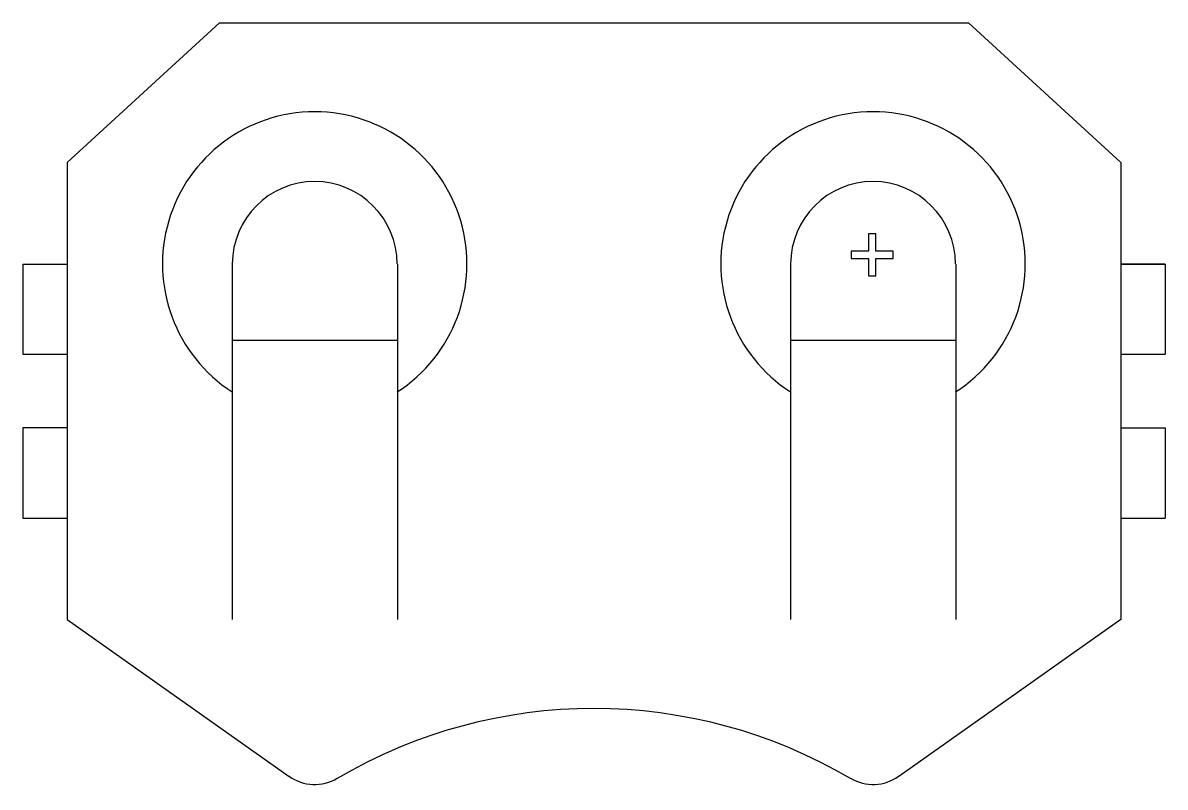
# Model space of a CAD drawing. Extents: x 51.1 to 74.7, y 262.6 to 278.4.
import ezdxf

# ---------------------------------------------------------------- set-up
doc = ezdxf.new("R2010")
doc.units = 0
doc.layers.add('Layer_1', color=7, linetype='CONTINUOUS')

msp = doc.modelspace()

# ---------------------------------------------------------------- linework, layer by layer
at = {"layer": 'Layer_1', "color": 7}
for points in [[(55.17566, 278.444013), (52.026999, 275.557736), (52.026999, 266.111751)], [(55.17566, 278.444013), (70.651337, 278.444013), (73.8, 275.557736), (73.8, 266.111751)], [(51.108639, 273.458629), (51.108639, 271.59567)], [(51.108639, 273.458629), (52.026999, 273.458629)], [(55.438049, 273.458629), (55.438049, 266.111751)], [(58.849102, 273.458629), (58.849102, 266.111751)], [(66.977898, 273.458629), (66.977898, 266.111751)], [(70.388949, 273.458629), (70.388949, 266.111751)], [(74.71836, 273.458629), (74.71836, 271.59567)], [(55.438049, 271.884298), (58.849102, 271.884298)], [(66.977898, 271.884298), (70.388949, 271.884298)], [(51.108639, 271.59567), (52.026999, 271.59567)], [(73.8, 271.59567), (74.71836, 271.59567)], [(52.026999, 270.073816), (51.108639, 270.073816), (51.108639, 268.210859)], [(73.8, 270.073816), (74.71836, 270.073816)], [(74.71836, 270.073816), (74.71836, 268.210859)], [(51.108639, 268.210859), (52.026999, 268.210859)], [(73.8, 268.210859), (74.71836, 268.210859)], [(52.026999, 266.111751), (56.613551, 262.868628)], [(73.8, 266.111751), (69.213449, 262.868628)]]:
    msp.add_lwpolyline(points, dxfattribs=at)
for points in [[(68.741148, 273.217232), (68.741148, 273.57408), (69.097996, 273.57408), (69.097996, 273.726266), (68.741148, 273.726266), (68.741148, 274.083114), (68.588963, 274.083114), (68.588963, 273.726266), (68.232114, 273.726266), (68.232114, 273.57408), (68.588963, 273.57408), (68.588963, 273.217232)], [(74.71836, 273.458629), (73.8, 273.458629)]]:
    msp.add_lwpolyline(points, close=True, dxfattribs=at)
for points in [[(57.140952, 276.607291), (55.745552, 276.607291), (54.516887, 275.688129), (54.122911, 274.349502)], [(60.158993, 274.349502), (59.765017, 275.688129), (58.536352, 276.607291), (57.140952, 276.607291)], [(68.680798, 276.607291), (67.285398, 276.607291), (66.056733, 275.688129), (65.662757, 274.349502)], [(71.698839, 274.349502), (71.304863, 275.688129), (70.076198, 276.607291), (68.680798, 276.607291)], [(57.140952, 275.164154), (56.200465, 275.164154), (55.438051, 274.40174), (55.438051, 273.461253)], [(58.843853, 273.461253), (58.843853, 274.40174), (58.081439, 275.164154), (57.140952, 275.164154)], [(68.680798, 275.164154), (67.740311, 275.164154), (66.977897, 274.40174), (66.977897, 273.461253)], [(70.383699, 273.461253), (70.383699, 274.40174), (69.621285, 275.164154), (68.680798, 275.164154)], [(54.122911, 274.349502), (53.728936, 273.010874), (54.263801, 271.572682), (55.436732, 270.816789)], [(58.845172, 270.816789), (60.018103, 271.572682), (60.552968, 273.010874), (60.158993, 274.349502)], [(65.662757, 274.349502), (65.268782, 273.010874), (65.803647, 271.572682), (66.976578, 270.816789)], [(70.385018, 270.816789), (71.557949, 271.572682), (72.092814, 273.010874), (71.698839, 274.349502)], [(68.213922, 262.828088), (64.939879, 264.757341), (60.876627, 264.757341), (57.602584, 262.828088)], [(56.612301, 262.873953), (56.906528, 262.665932), (57.2954, 262.649798), (57.605847, 262.832732)], [(68.215903, 262.832732), (68.52635, 262.649798), (68.915222, 262.665932), (69.209449, 262.873953)]]:
    msp.add_open_spline(points, degree=3, dxfattribs=at)

doc.saveas('drawing.dxf')
